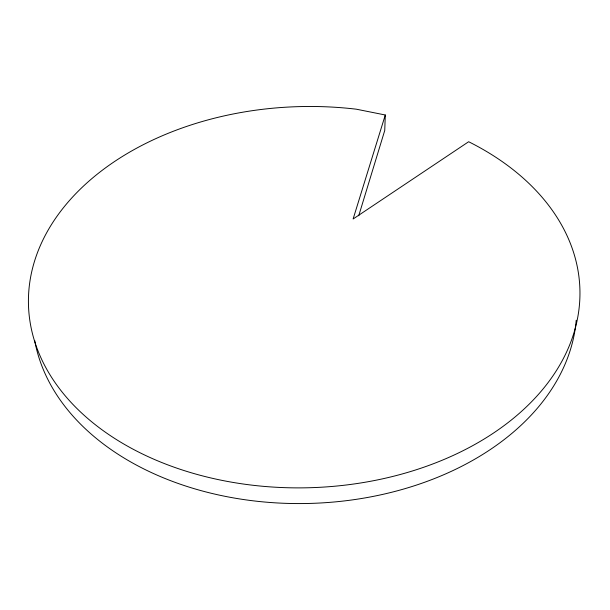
<?xml version="1.0" encoding="UTF-8"?>
<svg xmlns="http://www.w3.org/2000/svg" width="610" height="610" viewBox="0 0 610 610"><rect width="100%" height="100%" fill="white"/><g stroke="black" fill="none" stroke-linecap="round" stroke-linejoin="round"><path stroke-width="0.91" d="M385.291 114.993L353.114 218.99L468.655 141.733A275.827 190.625 -1.6 0 1 450.172 456.806A275.827 190.625 -1.6 0 1 33.07 335.996A275.827 190.625 -1.6 0 1 356.286 109.19L385.291 114.993L384.75 130.441L358.726 215.772M576.206 320.242A272.121 190.785 -1.6 0 1 313.57 503.303A272.121 190.785 -1.6 0 1 34.694 340.426"/></g></svg>
